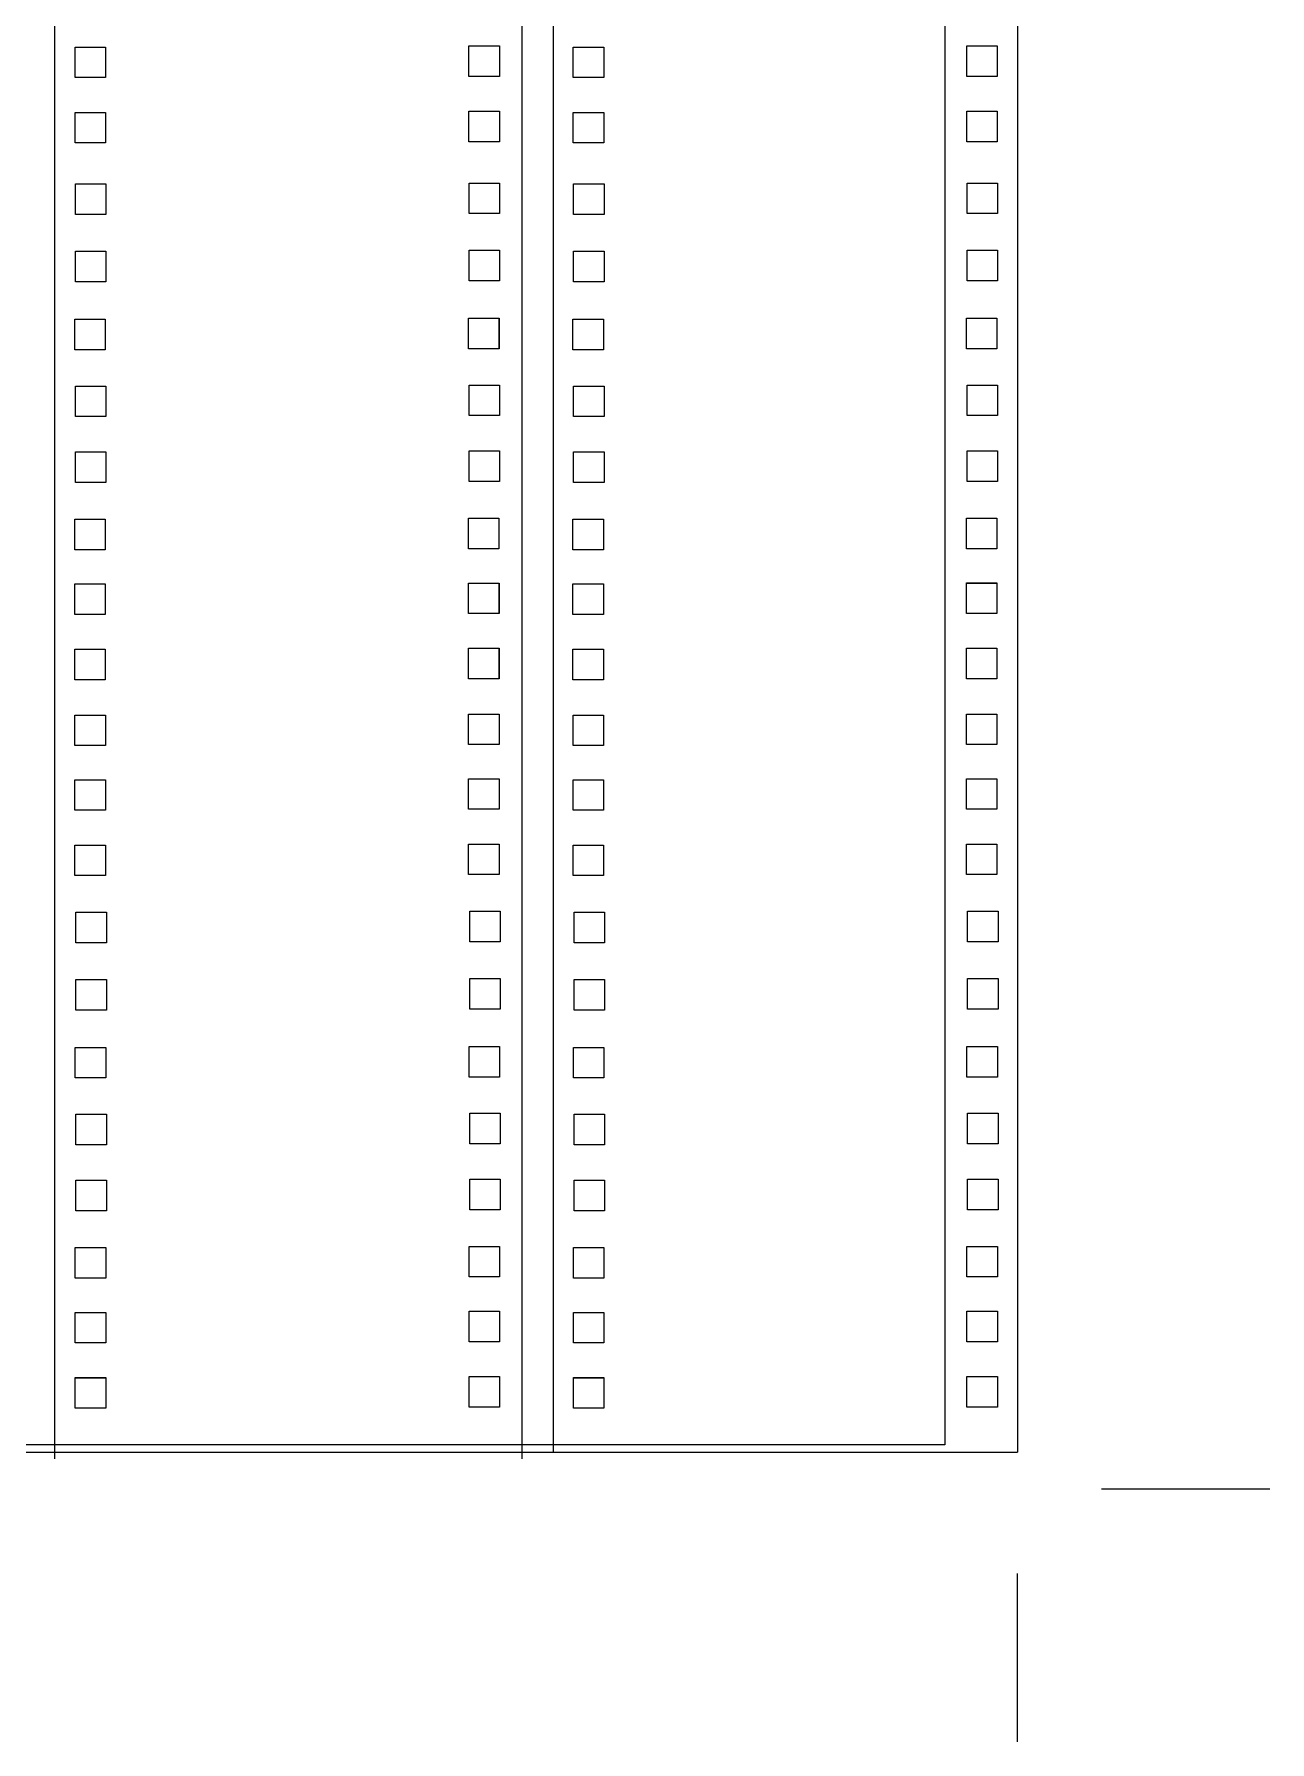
# Model space of a CAD drawing. Header units: inches. Extents: x 12 to 198, y 21 to 276.
# Drawn here: x 104.5 to 197.8, y 21 to 149.8 of the extents above; entities that cross this region are included whole.
import ezdxf

# ---------------------------------------------------------------- set-up
doc = ezdxf.new("R2010")
doc.units = ezdxf.units.IN
doc.header["$MEASUREMENT"] = 0
doc.layers.add('Capa 1', color=7, linetype='Continuous')
picture_1 = doc.add_image_def('image1.png', size_in_pixel=(874, 1383))

# ---------------------------------------------------------------- blocks, each defined once
blk = doc.blocks.new('block 17')
at = {"layer": 'Capa 1', "color": 7, "lineweight": 9}
blk.add_lwpolyline([(197.76, 40.03), (185.06, 40.03)], dxfattribs=at)
blk = doc.blocks.new('block 18')
at = {"layer": 'Capa 1', "color": 7, "lineweight": 9}
blk.add_lwpolyline([(178.71, 20.98), (178.71, 33.68)], dxfattribs=at)
blk = doc.blocks.new('block 10')
at = {"layer": 'Capa 1'}
for name in ['block 17', 'block 18']:
    blk.add_blockref(name, (0, 0), dxfattribs=at)
blk = doc.blocks.new('block 20')
at = {"layer": 'Capa 1'}
image = blk.add_image(picture_1, insert=(35.62, 43.38), size_in_units=(137.61, 215.58), dxfattribs=at)
blk = doc.blocks.new('block 391')
at = {"layer": 'Capa 1', "lineweight": 0}
blk.add_lwpolyline([(109.92, 146.54), (107.62, 146.54), (107.62, 148.84), (109.92, 148.84), (109.92, 146.54)], dxfattribs=at)
blk = doc.blocks.new('block 392')
at = {"layer": 'Capa 1', "lineweight": 0}
blk.add_lwpolyline([(109.92, 146.54), (107.62, 146.54), (107.62, 148.84), (109.92, 148.84), (109.92, 146.54), (109.92, 146.54)], dxfattribs=at)
blk = doc.blocks.new('block 393')
at = {"layer": 'Capa 1', "lineweight": 0}
blk.add_lwpolyline([(109.92, 141.61), (107.62, 141.61), (107.62, 143.91), (109.92, 143.91), (109.92, 141.61)], dxfattribs=at)
blk = doc.blocks.new('block 394')
at = {"layer": 'Capa 1', "lineweight": 0}
blk.add_lwpolyline([(109.92, 141.61), (107.62, 141.61), (107.62, 143.91), (109.92, 143.91), (109.92, 141.61), (109.92, 141.61)], dxfattribs=at)
blk = doc.blocks.new('block 405')
at = {"layer": 'Capa 1', "lineweight": 0}
blk.add_lwpolyline([(109.9, 110.91), (107.6, 110.91), (107.6, 113.21), (109.9, 113.21), (109.9, 110.91)], dxfattribs=at)
blk = doc.blocks.new('block 406')
at = {"layer": 'Capa 1', "lineweight": 0}
blk.add_lwpolyline([(109.9, 110.91), (107.6, 110.91), (107.6, 113.21), (109.9, 113.21), (109.9, 110.91), (109.9, 110.91)], dxfattribs=at)
blk = doc.blocks.new('block 407')
at = {"layer": 'Capa 1', "lineweight": 0}
blk.add_lwpolyline([(109.9, 106.03), (107.6, 106.03), (107.6, 108.33), (109.9, 108.33), (109.9, 106.03)], dxfattribs=at)
blk = doc.blocks.new('block 408')
at = {"layer": 'Capa 1', "lineweight": 0}
blk.add_lwpolyline([(109.9, 106.03), (107.6, 106.03), (107.6, 108.33), (109.9, 108.33), (109.9, 106.03), (109.9, 106.03)], dxfattribs=at)
blk = doc.blocks.new('block 409')
at = {"layer": 'Capa 1', "lineweight": 0}
blk.add_lwpolyline([(109.9, 101.1), (107.6, 101.1), (107.6, 103.4), (109.9, 103.4), (109.9, 101.1)], dxfattribs=at)
blk = doc.blocks.new('block 410')
at = {"layer": 'Capa 1', "lineweight": 0}
blk.add_lwpolyline([(109.9, 101.1), (107.6, 101.1), (107.6, 103.4), (109.9, 103.4), (109.9, 101.1), (109.9, 101.1)], dxfattribs=at)
blk = doc.blocks.new('block 411')
at = {"layer": 'Capa 1', "lineweight": 0}
blk.add_lwpolyline([(109.95, 115.99), (107.65, 115.99), (107.65, 118.29), (109.95, 118.29), (109.95, 115.99)], dxfattribs=at)
blk = doc.blocks.new('block 412')
at = {"layer": 'Capa 1', "lineweight": 0}
blk.add_lwpolyline([(109.95, 115.99), (107.65, 115.99), (107.65, 118.29), (109.95, 118.29), (109.95, 115.99), (109.95, 115.99)], dxfattribs=at)
blk = doc.blocks.new('block 413')
at = {"layer": 'Capa 1', "lineweight": 0}
blk.add_lwpolyline([(109.95, 131.13), (107.65, 131.13), (107.65, 133.43), (109.95, 133.43), (109.95, 131.13)], dxfattribs=at)
blk = doc.blocks.new('block 414')
at = {"layer": 'Capa 1', "lineweight": 0}
blk.add_lwpolyline([(109.95, 131.13), (107.65, 131.13), (107.65, 133.43), (109.95, 133.43), (109.95, 131.13), (109.95, 131.13)], dxfattribs=at)
blk = doc.blocks.new('block 415')
at = {"layer": 'Capa 1', "lineweight": 0}
blk.add_lwpolyline([(109.9, 126), (107.6, 126), (107.6, 128.3), (109.9, 128.3), (109.9, 126)], dxfattribs=at)
blk = doc.blocks.new('block 416')
at = {"layer": 'Capa 1', "lineweight": 0}
blk.add_lwpolyline([(109.9, 126), (107.6, 126), (107.6, 128.3), (109.9, 128.3), (109.9, 126), (109.9, 126)], dxfattribs=at)
blk = doc.blocks.new('block 417')
at = {"layer": 'Capa 1', "lineweight": 0}
blk.add_lwpolyline([(109.95, 120.96), (107.65, 120.96), (107.65, 123.26), (109.95, 123.26), (109.95, 120.96)], dxfattribs=at)
blk = doc.blocks.new('block 418')
at = {"layer": 'Capa 1', "lineweight": 0}
blk.add_lwpolyline([(109.95, 120.96), (107.65, 120.96), (107.65, 123.26), (109.95, 123.26), (109.95, 120.96), (109.95, 120.96)], dxfattribs=at)
blk = doc.blocks.new('block 419')
at = {"layer": 'Capa 1', "lineweight": 0}
blk.add_lwpolyline([(109.95, 136.21), (107.65, 136.21), (107.65, 138.51), (109.95, 138.51), (109.95, 136.21)], dxfattribs=at)
blk = doc.blocks.new('block 420')
at = {"layer": 'Capa 1', "lineweight": 0}
blk.add_lwpolyline([(109.95, 136.21), (107.65, 136.21), (107.65, 138.51), (109.95, 138.51), (109.95, 136.21), (109.95, 136.21)], dxfattribs=at)
blk = doc.blocks.new('block 421')
at = {"layer": 'Capa 1', "lineweight": 0}
blk.add_lwpolyline([(109.91, 96.14), (107.6, 96.14), (107.6, 98.44), (109.91, 98.44), (109.91, 96.14)], dxfattribs=at)
blk = doc.blocks.new('block 422')
at = {"layer": 'Capa 1', "lineweight": 0}
blk.add_lwpolyline([(109.91, 96.14), (107.61, 96.14), (107.61, 98.44), (109.91, 98.44), (109.91, 96.14), (109.91, 96.14)], dxfattribs=at)
blk = doc.blocks.new('block 423')
at = {"layer": 'Capa 1', "lineweight": 0}
blk.add_lwpolyline([(109.91, 91.26), (107.61, 91.26), (107.61, 93.56), (109.91, 93.56), (109.91, 91.26)], dxfattribs=at)
blk = doc.blocks.new('block 424')
at = {"layer": 'Capa 1', "lineweight": 0}
blk.add_lwpolyline([(109.91, 91.26), (107.61, 91.26), (107.61, 93.56), (109.91, 93.56), (109.91, 91.26), (109.91, 91.26)], dxfattribs=at)
blk = doc.blocks.new('block 425')
at = {"layer": 'Capa 1', "lineweight": 0}
blk.add_lwpolyline([(109.91, 86.33), (107.61, 86.33), (107.61, 88.63), (109.91, 88.63), (109.91, 86.33)], dxfattribs=at)
blk = doc.blocks.new('block 426')
at = {"layer": 'Capa 1', "lineweight": 0}
blk.add_lwpolyline([(109.91, 86.33), (107.61, 86.33), (107.61, 88.63), (109.91, 88.63), (109.91, 86.33), (109.91, 86.33)], dxfattribs=at)
blk = doc.blocks.new('block 427')
at = {"layer": 'Capa 1', "lineweight": 0}
blk.add_lwpolyline([(109.94, 55.97), (107.64, 55.97), (107.64, 58.27), (109.94, 58.27), (109.94, 55.97)], dxfattribs=at)
blk = doc.blocks.new('block 428')
at = {"layer": 'Capa 1', "lineweight": 0}
blk.add_lwpolyline([(109.94, 55.97), (107.64, 55.97), (107.64, 58.27), (109.94, 58.27), (109.94, 55.97), (109.94, 55.97)], dxfattribs=at)
blk = doc.blocks.new('block 429')
at = {"layer": 'Capa 1', "lineweight": 0}
blk.add_lwpolyline([(109.94, 51.08), (107.64, 51.08), (107.64, 53.38), (109.94, 53.38), (109.94, 51.08)], dxfattribs=at)
blk = doc.blocks.new('block 430')
at = {"layer": 'Capa 1', "lineweight": 0}
blk.add_lwpolyline([(109.94, 51.08), (107.64, 51.08), (107.64, 53.38), (109.94, 53.38), (109.94, 51.08), (109.94, 51.08)], dxfattribs=at)
blk = doc.blocks.new('block 431')
at = {"layer": 'Capa 1', "lineweight": 0}
blk.add_lwpolyline([(109.94, 46.16), (107.64, 46.16), (107.64, 48.46), (109.94, 48.46), (109.94, 46.16)], dxfattribs=at)
blk = doc.blocks.new('block 432')
at = {"layer": 'Capa 1', "lineweight": 0}
blk.add_lwpolyline([(109.94, 46.15), (107.64, 46.15), (107.64, 48.45), (109.94, 48.45), (109.94, 46.15), (109.94, 46.15)], dxfattribs=at)
blk = doc.blocks.new('block 433')
at = {"layer": 'Capa 1', "lineweight": 0}
blk.add_lwpolyline([(109.99, 61.05), (107.69, 61.05), (107.69, 63.35), (109.99, 63.35), (109.99, 61.05)], dxfattribs=at)
blk = doc.blocks.new('block 434')
at = {"layer": 'Capa 1', "lineweight": 0}
blk.add_lwpolyline([(109.99, 61.05), (107.69, 61.05), (107.69, 63.35), (109.99, 63.35), (109.99, 61.05), (109.99, 61.05)], dxfattribs=at)
blk = doc.blocks.new('block 435')
at = {"layer": 'Capa 1', "lineweight": 0}
blk.add_lwpolyline([(109.99, 76.18), (107.69, 76.18), (107.69, 78.48), (109.99, 78.48), (109.99, 76.18)], dxfattribs=at)
blk = doc.blocks.new('block 436')
at = {"layer": 'Capa 1', "lineweight": 0}
blk.add_lwpolyline([(109.99, 76.18), (107.69, 76.18), (107.69, 78.48), (109.99, 78.48), (109.99, 76.18), (109.99, 76.18)], dxfattribs=at)
blk = doc.blocks.new('block 437')
at = {"layer": 'Capa 1', "lineweight": 0}
blk.add_lwpolyline([(109.94, 71.06), (107.64, 71.06), (107.64, 73.36), (109.94, 73.36), (109.94, 71.06)], dxfattribs=at)
blk = doc.blocks.new('block 438')
at = {"layer": 'Capa 1', "lineweight": 0}
blk.add_lwpolyline([(109.94, 71.06), (107.64, 71.06), (107.64, 73.36), (109.94, 73.36), (109.94, 71.06), (109.94, 71.06)], dxfattribs=at)
blk = doc.blocks.new('block 439')
at = {"layer": 'Capa 1', "lineweight": 0}
blk.add_lwpolyline([(109.99, 66.02), (107.69, 66.02), (107.69, 68.32), (109.99, 68.32), (109.99, 66.02)], dxfattribs=at)
blk = doc.blocks.new('block 440')
at = {"layer": 'Capa 1', "lineweight": 0}
blk.add_lwpolyline([(109.99, 66.02), (107.69, 66.02), (107.69, 68.32), (109.99, 68.32), (109.99, 66.02), (109.99, 66.02)], dxfattribs=at)
blk = doc.blocks.new('block 441')
at = {"layer": 'Capa 1', "lineweight": 0}
blk.add_lwpolyline([(109.99, 81.26), (107.69, 81.26), (107.69, 83.56), (109.99, 83.56), (109.99, 81.26)], dxfattribs=at)
blk = doc.blocks.new('block 442')
at = {"layer": 'Capa 1', "lineweight": 0}
blk.add_lwpolyline([(109.99, 81.26), (107.69, 81.26), (107.69, 83.56), (109.99, 83.56), (109.99, 81.26), (109.99, 81.26)], dxfattribs=at)
blk = doc.blocks.new('block 477')
at = {"layer": 'Capa 1', "lineweight": 0}
blk.add_lwpolyline([(139.63, 146.62), (137.33, 146.62), (137.33, 148.92), (139.63, 148.92), (139.63, 146.62)], dxfattribs=at)
blk = doc.blocks.new('block 478')
at = {"layer": 'Capa 1', "lineweight": 0}
blk.add_lwpolyline([(139.63, 146.62), (137.33, 146.62), (137.33, 148.92), (139.63, 148.92), (139.63, 146.62), (139.63, 146.62)], dxfattribs=at)
blk = doc.blocks.new('block 479')
at = {"layer": 'Capa 1', "lineweight": 0}
blk.add_lwpolyline([(139.63, 141.69), (137.33, 141.69), (137.33, 143.99), (139.63, 143.99), (139.63, 141.69)], dxfattribs=at)
blk = doc.blocks.new('block 480')
at = {"layer": 'Capa 1', "lineweight": 0}
blk.add_lwpolyline([(139.63, 141.69), (137.33, 141.69), (137.33, 143.99), (139.63, 143.99), (139.63, 141.69), (139.63, 141.69)], dxfattribs=at)
blk = doc.blocks.new('block 491')
at = {"layer": 'Capa 1', "lineweight": 0}
blk.add_lwpolyline([(139.6, 110.99), (137.3, 110.99), (137.3, 113.29), (139.6, 113.29), (139.6, 110.99)], dxfattribs=at)
blk = doc.blocks.new('block 492')
at = {"layer": 'Capa 1', "lineweight": 0}
blk.add_lwpolyline([(139.6, 110.99), (137.3, 110.99), (137.3, 113.29), (139.6, 113.29), (139.6, 110.99), (139.6, 110.99)], dxfattribs=at)
blk = doc.blocks.new('block 493')
at = {"layer": 'Capa 1', "lineweight": 0}
blk.add_lwpolyline([(139.6, 106.1), (137.3, 106.1), (137.3, 108.4), (139.6, 108.4), (139.6, 106.1)], dxfattribs=at)
blk = doc.blocks.new('block 494')
at = {"layer": 'Capa 1', "lineweight": 0}
blk.add_lwpolyline([(139.61, 106.1), (137.3, 106.1), (137.3, 108.4), (139.61, 108.4), (139.61, 106.1), (139.61, 106.1)], dxfattribs=at)
blk = doc.blocks.new('block 495')
at = {"layer": 'Capa 1', "lineweight": 0}
blk.add_lwpolyline([(139.6, 101.18), (137.3, 101.18), (137.3, 103.48), (139.6, 103.48), (139.6, 101.18)], dxfattribs=at)
blk = doc.blocks.new('block 496')
at = {"layer": 'Capa 1', "lineweight": 0}
blk.add_lwpolyline([(139.61, 101.18), (137.3, 101.18), (137.3, 103.48), (139.61, 103.48), (139.61, 101.18), (139.61, 101.18)], dxfattribs=at)
blk = doc.blocks.new('block 497')
at = {"layer": 'Capa 1', "lineweight": 0}
blk.add_lwpolyline([(139.65, 116.07), (137.35, 116.07), (137.35, 118.37), (139.65, 118.37), (139.65, 116.07)], dxfattribs=at)
blk = doc.blocks.new('block 498')
at = {"layer": 'Capa 1', "lineweight": 0}
blk.add_lwpolyline([(139.65, 116.07), (137.35, 116.07), (137.35, 118.37), (139.65, 118.37), (139.65, 116.07), (139.65, 116.07)], dxfattribs=at)
blk = doc.blocks.new('block 499')
at = {"layer": 'Capa 1', "lineweight": 0}
blk.add_lwpolyline([(139.65, 131.21), (137.35, 131.21), (137.35, 133.51), (139.65, 133.51), (139.65, 131.21)], dxfattribs=at)
blk = doc.blocks.new('block 500')
at = {"layer": 'Capa 1', "lineweight": 0}
blk.add_lwpolyline([(139.65, 131.21), (137.35, 131.21), (137.35, 133.51), (139.65, 133.51), (139.65, 131.21), (139.65, 131.21)], dxfattribs=at)
blk = doc.blocks.new('block 501')
at = {"layer": 'Capa 1', "lineweight": 0}
blk.add_lwpolyline([(139.6, 126.08), (137.3, 126.08), (137.3, 128.38), (139.6, 128.38), (139.6, 126.08)], dxfattribs=at)
blk = doc.blocks.new('block 502')
at = {"layer": 'Capa 1', "lineweight": 0}
blk.add_lwpolyline([(139.61, 126.08), (137.3, 126.08), (137.3, 128.38), (139.61, 128.38), (139.61, 126.08), (139.61, 126.08)], dxfattribs=at)
blk = doc.blocks.new('block 503')
at = {"layer": 'Capa 1', "lineweight": 0}
blk.add_lwpolyline([(139.65, 121.04), (137.35, 121.04), (137.35, 123.34), (139.65, 123.34), (139.65, 121.04)], dxfattribs=at)
blk = doc.blocks.new('block 504')
at = {"layer": 'Capa 1', "lineweight": 0}
blk.add_lwpolyline([(139.65, 121.04), (137.35, 121.04), (137.35, 123.34), (139.65, 123.34), (139.65, 121.04), (139.65, 121.04)], dxfattribs=at)
blk = doc.blocks.new('block 505')
at = {"layer": 'Capa 1', "lineweight": 0}
blk.add_lwpolyline([(139.65, 136.28), (137.35, 136.28), (137.35, 138.58), (139.65, 138.58), (139.65, 136.28)], dxfattribs=at)
blk = doc.blocks.new('block 506')
at = {"layer": 'Capa 1', "lineweight": 0}
blk.add_lwpolyline([(139.65, 136.28), (137.35, 136.28), (137.35, 138.58), (139.65, 138.58), (139.65, 136.28), (139.65, 136.28)], dxfattribs=at)
blk = doc.blocks.new('block 507')
at = {"layer": 'Capa 1', "lineweight": 0}
blk.add_lwpolyline([(139.61, 96.22), (137.31, 96.22), (137.31, 98.52), (139.61, 98.52), (139.61, 96.22)], dxfattribs=at)
blk = doc.blocks.new('block 508')
at = {"layer": 'Capa 1', "lineweight": 0}
blk.add_lwpolyline([(139.61, 96.22), (137.31, 96.22), (137.31, 98.52), (139.61, 98.52), (139.61, 96.22), (139.61, 96.22)], dxfattribs=at)
blk = doc.blocks.new('block 509')
at = {"layer": 'Capa 1', "lineweight": 0}
blk.add_lwpolyline([(139.61, 91.33), (137.31, 91.33), (137.31, 93.63), (139.61, 93.63), (139.61, 91.33)], dxfattribs=at)
blk = doc.blocks.new('block 510')
at = {"layer": 'Capa 1', "lineweight": 0}
blk.add_lwpolyline([(139.61, 91.33), (137.31, 91.33), (137.31, 93.63), (139.61, 93.63), (139.61, 91.33), (139.61, 91.33)], dxfattribs=at)
blk = doc.blocks.new('block 511')
at = {"layer": 'Capa 1', "lineweight": 0}
blk.add_lwpolyline([(139.61, 86.41), (137.31, 86.41), (137.31, 88.71), (139.61, 88.71), (139.61, 86.41)], dxfattribs=at)
blk = doc.blocks.new('block 512')
at = {"layer": 'Capa 1', "lineweight": 0}
blk.add_lwpolyline([(139.61, 86.41), (137.31, 86.41), (137.31, 88.71), (139.61, 88.71), (139.61, 86.41), (139.61, 86.41)], dxfattribs=at)
blk = doc.blocks.new('block 513')
at = {"layer": 'Capa 1', "lineweight": 0}
blk.add_lwpolyline([(139.64, 56.05), (137.34, 56.05), (137.34, 58.35), (139.64, 58.35), (139.64, 56.05)], dxfattribs=at)
blk = doc.blocks.new('block 514')
at = {"layer": 'Capa 1', "lineweight": 0}
blk.add_lwpolyline([(139.65, 56.05), (137.34, 56.05), (137.34, 58.35), (139.65, 58.35), (139.65, 56.05), (139.65, 56.05)], dxfattribs=at)
blk = doc.blocks.new('block 515')
at = {"layer": 'Capa 1', "lineweight": 0}
blk.add_lwpolyline([(139.65, 51.16), (137.34, 51.16), (137.34, 53.46), (139.65, 53.46), (139.65, 51.16)], dxfattribs=at)
blk = doc.blocks.new('block 516')
at = {"layer": 'Capa 1', "lineweight": 0}
blk.add_lwpolyline([(139.65, 51.16), (137.34, 51.16), (137.34, 53.46), (139.65, 53.46), (139.65, 51.16), (139.65, 51.16)], dxfattribs=at)
blk = doc.blocks.new('block 517')
at = {"layer": 'Capa 1', "lineweight": 0}
blk.add_lwpolyline([(139.65, 46.23), (137.34, 46.23), (137.34, 48.53), (139.65, 48.53), (139.65, 46.23)], dxfattribs=at)
blk = doc.blocks.new('block 518')
at = {"layer": 'Capa 1', "lineweight": 0}
blk.add_lwpolyline([(139.65, 46.23), (137.34, 46.23), (137.34, 48.53), (139.65, 48.53), (139.65, 46.23), (139.65, 46.23)], dxfattribs=at)
blk = doc.blocks.new('block 519')
at = {"layer": 'Capa 1', "lineweight": 0}
blk.add_lwpolyline([(139.69, 61.12), (137.39, 61.12), (137.39, 63.42), (139.69, 63.42), (139.69, 61.12)], dxfattribs=at)
blk = doc.blocks.new('block 520')
at = {"layer": 'Capa 1', "lineweight": 0}
blk.add_lwpolyline([(139.69, 61.12), (137.39, 61.12), (137.39, 63.42), (139.69, 63.42), (139.69, 61.12), (139.69, 61.12)], dxfattribs=at)
blk = doc.blocks.new('block 521')
at = {"layer": 'Capa 1', "lineweight": 0}
blk.add_lwpolyline([(139.69, 76.26), (137.39, 76.26), (137.39, 78.56), (139.69, 78.56), (139.69, 76.26)], dxfattribs=at)
blk = doc.blocks.new('block 522')
at = {"layer": 'Capa 1', "lineweight": 0}
blk.add_lwpolyline([(139.69, 76.26), (137.39, 76.26), (137.39, 78.56), (139.69, 78.56), (139.69, 76.26), (139.69, 76.26)], dxfattribs=at)
blk = doc.blocks.new('block 523')
at = {"layer": 'Capa 1', "lineweight": 0}
blk.add_lwpolyline([(139.65, 71.13), (137.34, 71.13), (137.34, 73.43), (139.65, 73.43), (139.65, 71.13)], dxfattribs=at)
blk = doc.blocks.new('block 524')
at = {"layer": 'Capa 1', "lineweight": 0}
blk.add_lwpolyline([(139.65, 71.13), (137.34, 71.13), (137.34, 73.43), (139.65, 73.43), (139.65, 71.13), (139.65, 71.13)], dxfattribs=at)
blk = doc.blocks.new('block 525')
at = {"layer": 'Capa 1', "lineweight": 0}
blk.add_lwpolyline([(139.69, 66.1), (137.39, 66.1), (137.39, 68.4), (139.69, 68.4), (139.69, 66.1)], dxfattribs=at)
blk = doc.blocks.new('block 526')
at = {"layer": 'Capa 1', "lineweight": 0}
blk.add_lwpolyline([(139.69, 66.1), (137.39, 66.1), (137.39, 68.4), (139.69, 68.4), (139.69, 66.1), (139.69, 66.1)], dxfattribs=at)
blk = doc.blocks.new('block 527')
at = {"layer": 'Capa 1', "lineweight": 0}
blk.add_lwpolyline([(139.69, 81.34), (137.39, 81.34), (137.39, 83.64), (139.69, 83.64), (139.69, 81.34)], dxfattribs=at)
blk = doc.blocks.new('block 528')
at = {"layer": 'Capa 1', "lineweight": 0}
blk.add_lwpolyline([(139.69, 81.34), (137.39, 81.34), (137.39, 83.64), (139.69, 83.64), (139.69, 81.34), (139.69, 81.34)], dxfattribs=at)
blk = doc.blocks.new('block 563')
at = {"layer": 'Capa 1', "lineweight": 0}
blk.add_lwpolyline([(147.51, 146.54), (145.21, 146.54), (145.21, 148.84), (147.51, 148.84), (147.51, 146.54)], dxfattribs=at)
blk = doc.blocks.new('block 564')
at = {"layer": 'Capa 1', "lineweight": 0}
blk.add_lwpolyline([(147.51, 146.54), (145.21, 146.54), (145.21, 148.84), (147.51, 148.84), (147.51, 146.54), (147.51, 146.54)], dxfattribs=at)
blk = doc.blocks.new('block 565')
at = {"layer": 'Capa 1', "lineweight": 0}
blk.add_lwpolyline([(147.51, 141.61), (145.21, 141.61), (145.21, 143.91), (147.51, 143.91), (147.51, 141.61)], dxfattribs=at)
blk = doc.blocks.new('block 566')
at = {"layer": 'Capa 1', "lineweight": 0}
blk.add_lwpolyline([(147.51, 141.61), (145.21, 141.61), (145.21, 143.91), (147.51, 143.91), (147.51, 141.61), (147.51, 141.61)], dxfattribs=at)
blk = doc.blocks.new('block 577')
at = {"layer": 'Capa 1', "lineweight": 0}
blk.add_lwpolyline([(147.48, 110.91), (145.18, 110.91), (145.18, 113.21), (147.48, 113.21), (147.48, 110.91)], dxfattribs=at)
blk = doc.blocks.new('block 578')
at = {"layer": 'Capa 1', "lineweight": 0}
blk.add_lwpolyline([(147.48, 110.91), (145.18, 110.91), (145.18, 113.21), (147.48, 113.21), (147.48, 110.91), (147.48, 110.91)], dxfattribs=at)
blk = doc.blocks.new('block 579')
at = {"layer": 'Capa 1', "lineweight": 0}
blk.add_lwpolyline([(147.48, 106.03), (145.18, 106.03), (145.18, 108.33), (147.48, 108.33), (147.48, 106.03)], dxfattribs=at)
blk = doc.blocks.new('block 580')
at = {"layer": 'Capa 1', "lineweight": 0}
blk.add_lwpolyline([(147.48, 106.03), (145.18, 106.03), (145.18, 108.33), (147.48, 108.33), (147.48, 106.03), (147.48, 106.03)], dxfattribs=at)
blk = doc.blocks.new('block 581')
at = {"layer": 'Capa 1', "lineweight": 0}
blk.add_lwpolyline([(147.48, 101.1), (145.18, 101.1), (145.18, 103.4), (147.48, 103.4), (147.48, 101.1)], dxfattribs=at)
blk = doc.blocks.new('block 582')
at = {"layer": 'Capa 1', "lineweight": 0}
blk.add_lwpolyline([(147.48, 101.1), (145.18, 101.1), (145.18, 103.4), (147.48, 103.4), (147.48, 101.1), (147.48, 101.1)], dxfattribs=at)
blk = doc.blocks.new('block 583')
at = {"layer": 'Capa 1', "lineweight": 0}
blk.add_lwpolyline([(147.53, 115.99), (145.23, 115.99), (145.23, 118.29), (147.53, 118.29), (147.53, 115.99)], dxfattribs=at)
blk = doc.blocks.new('block 584')
at = {"layer": 'Capa 1', "lineweight": 0}
blk.add_lwpolyline([(147.53, 115.99), (145.23, 115.99), (145.23, 118.29), (147.53, 118.29), (147.53, 115.99), (147.53, 115.99)], dxfattribs=at)
blk = doc.blocks.new('block 585')
at = {"layer": 'Capa 1', "lineweight": 0}
blk.add_lwpolyline([(147.53, 131.13), (145.23, 131.13), (145.23, 133.43), (147.53, 133.43), (147.53, 131.13)], dxfattribs=at)
blk = doc.blocks.new('block 586')
at = {"layer": 'Capa 1', "lineweight": 0}
blk.add_lwpolyline([(147.53, 131.13), (145.23, 131.13), (145.23, 133.43), (147.53, 133.43), (147.53, 131.13), (147.53, 131.13)], dxfattribs=at)
blk = doc.blocks.new('block 587')
at = {"layer": 'Capa 1', "lineweight": 0}
blk.add_lwpolyline([(147.48, 126), (145.18, 126), (145.18, 128.3), (147.48, 128.3), (147.48, 126)], dxfattribs=at)
blk = doc.blocks.new('block 588')
at = {"layer": 'Capa 1', "lineweight": 0}
blk.add_lwpolyline([(147.48, 126), (145.18, 126), (145.18, 128.3), (147.48, 128.3), (147.48, 126), (147.48, 126)], dxfattribs=at)
blk = doc.blocks.new('block 589')
at = {"layer": 'Capa 1', "lineweight": 0}
blk.add_lwpolyline([(147.53, 120.96), (145.23, 120.96), (145.23, 123.26), (147.53, 123.26), (147.53, 120.96)], dxfattribs=at)
blk = doc.blocks.new('block 590')
at = {"layer": 'Capa 1', "lineweight": 0}
blk.add_lwpolyline([(147.53, 120.96), (145.23, 120.96), (145.23, 123.26), (147.53, 123.26), (147.53, 120.96), (147.53, 120.96)], dxfattribs=at)
blk = doc.blocks.new('block 591')
at = {"layer": 'Capa 1', "lineweight": 0}
blk.add_lwpolyline([(147.53, 136.21), (145.23, 136.21), (145.23, 138.51), (147.53, 138.51), (147.53, 136.21)], dxfattribs=at)
blk = doc.blocks.new('block 592')
at = {"layer": 'Capa 1', "lineweight": 0}
blk.add_lwpolyline([(147.53, 136.21), (145.23, 136.21), (145.23, 138.51), (147.53, 138.51), (147.53, 136.21), (147.53, 136.21)], dxfattribs=at)
blk = doc.blocks.new('block 593')
at = {"layer": 'Capa 1', "lineweight": 0}
blk.add_lwpolyline([(147.49, 96.14), (145.19, 96.14), (145.19, 98.44), (147.49, 98.44), (147.49, 96.14)], dxfattribs=at)
blk = doc.blocks.new('block 594')
at = {"layer": 'Capa 1', "lineweight": 0}
blk.add_lwpolyline([(147.49, 96.14), (145.19, 96.14), (145.19, 98.44), (147.49, 98.44), (147.49, 96.14), (147.49, 96.14)], dxfattribs=at)
blk = doc.blocks.new('block 595')
at = {"layer": 'Capa 1', "lineweight": 0}
blk.add_lwpolyline([(147.49, 91.26), (145.19, 91.26), (145.19, 93.56), (147.49, 93.56), (147.49, 91.26)], dxfattribs=at)
blk = doc.blocks.new('block 596')
at = {"layer": 'Capa 1', "lineweight": 0}
blk.add_lwpolyline([(147.49, 91.26), (145.19, 91.26), (145.19, 93.56), (147.49, 93.56), (147.49, 91.26), (147.49, 91.26)], dxfattribs=at)
blk = doc.blocks.new('block 597')
at = {"layer": 'Capa 1', "lineweight": 0}
blk.add_lwpolyline([(147.49, 86.33), (145.19, 86.33), (145.19, 88.63), (147.49, 88.63), (147.49, 86.33)], dxfattribs=at)
blk = doc.blocks.new('block 598')
at = {"layer": 'Capa 1', "lineweight": 0}
blk.add_lwpolyline([(147.49, 86.33), (145.19, 86.33), (145.19, 88.63), (147.49, 88.63), (147.49, 86.33), (147.49, 86.33)], dxfattribs=at)
blk = doc.blocks.new('block 599')
at = {"layer": 'Capa 1', "lineweight": 0}
blk.add_lwpolyline([(147.52, 55.97), (145.22, 55.97), (145.22, 58.27), (147.52, 58.27), (147.52, 55.97)], dxfattribs=at)
blk = doc.blocks.new('block 600')
at = {"layer": 'Capa 1', "lineweight": 0}
blk.add_lwpolyline([(147.52, 55.97), (145.22, 55.97), (145.22, 58.27), (147.52, 58.27), (147.52, 55.97), (147.52, 55.97)], dxfattribs=at)
blk = doc.blocks.new('block 601')
at = {"layer": 'Capa 1', "lineweight": 0}
blk.add_lwpolyline([(147.52, 51.08), (145.22, 51.08), (145.22, 53.38), (147.52, 53.38), (147.52, 51.08)], dxfattribs=at)
blk = doc.blocks.new('block 602')
at = {"layer": 'Capa 1', "lineweight": 0}
blk.add_lwpolyline([(147.52, 51.08), (145.22, 51.08), (145.22, 53.38), (147.52, 53.38), (147.52, 51.08), (147.52, 51.08)], dxfattribs=at)
blk = doc.blocks.new('block 603')
at = {"layer": 'Capa 1', "lineweight": 0}
blk.add_lwpolyline([(147.52, 46.16), (145.22, 46.16), (145.22, 48.46), (147.52, 48.46), (147.52, 46.16)], dxfattribs=at)
blk = doc.blocks.new('block 604')
at = {"layer": 'Capa 1', "lineweight": 0}
blk.add_lwpolyline([(147.52, 46.15), (145.22, 46.15), (145.22, 48.45), (147.52, 48.45), (147.52, 46.15), (147.52, 46.15)], dxfattribs=at)
blk = doc.blocks.new('block 605')
at = {"layer": 'Capa 1', "lineweight": 0}
blk.add_lwpolyline([(147.57, 61.05), (145.27, 61.05), (145.27, 63.35), (147.57, 63.35), (147.57, 61.05)], dxfattribs=at)
blk = doc.blocks.new('block 606')
at = {"layer": 'Capa 1', "lineweight": 0}
blk.add_lwpolyline([(147.57, 61.05), (145.27, 61.05), (145.27, 63.35), (147.57, 63.35), (147.57, 61.05), (147.57, 61.05)], dxfattribs=at)
blk = doc.blocks.new('block 607')
at = {"layer": 'Capa 1', "lineweight": 0}
blk.add_lwpolyline([(147.57, 76.18), (145.27, 76.18), (145.27, 78.48), (147.57, 78.48), (147.57, 76.18)], dxfattribs=at)
blk = doc.blocks.new('block 608')
at = {"layer": 'Capa 1', "lineweight": 0}
blk.add_lwpolyline([(147.57, 76.18), (145.27, 76.18), (145.27, 78.48), (147.57, 78.48), (147.57, 76.18), (147.57, 76.18)], dxfattribs=at)
blk = doc.blocks.new('block 609')
at = {"layer": 'Capa 1', "lineweight": 0}
blk.add_lwpolyline([(147.52, 71.06), (145.22, 71.06), (145.22, 73.36), (147.52, 73.36), (147.52, 71.06)], dxfattribs=at)
blk = doc.blocks.new('block 610')
at = {"layer": 'Capa 1', "lineweight": 0}
blk.add_lwpolyline([(147.52, 71.06), (145.22, 71.06), (145.22, 73.36), (147.52, 73.36), (147.52, 71.06), (147.52, 71.06)], dxfattribs=at)
blk = doc.blocks.new('block 611')
at = {"layer": 'Capa 1', "lineweight": 0}
blk.add_lwpolyline([(147.57, 66.02), (145.27, 66.02), (145.27, 68.32), (147.57, 68.32), (147.57, 66.02)], dxfattribs=at)
blk = doc.blocks.new('block 612')
at = {"layer": 'Capa 1', "lineweight": 0}
blk.add_lwpolyline([(147.57, 66.02), (145.27, 66.02), (145.27, 68.32), (147.57, 68.32), (147.57, 66.02), (147.57, 66.02)], dxfattribs=at)
blk = doc.blocks.new('block 613')
at = {"layer": 'Capa 1', "lineweight": 0}
blk.add_lwpolyline([(147.57, 81.26), (145.27, 81.26), (145.27, 83.56), (147.57, 83.56), (147.57, 81.26)], dxfattribs=at)
blk = doc.blocks.new('block 614')
at = {"layer": 'Capa 1', "lineweight": 0}
blk.add_lwpolyline([(147.57, 81.26), (145.27, 81.26), (145.27, 83.56), (147.57, 83.56), (147.57, 81.26), (147.57, 81.26)], dxfattribs=at)
blk = doc.blocks.new('block 649')
at = {"layer": 'Capa 1', "lineweight": 0}
blk.add_lwpolyline([(177.19, 146.62), (174.89, 146.62), (174.89, 148.92), (177.19, 148.92), (177.19, 146.62)], dxfattribs=at)
blk = doc.blocks.new('block 650')
at = {"layer": 'Capa 1', "lineweight": 0}
blk.add_lwpolyline([(177.19, 146.62), (174.89, 146.62), (174.89, 148.92), (177.19, 148.92), (177.19, 146.62), (177.19, 146.62)], dxfattribs=at)
blk = doc.blocks.new('block 651')
at = {"layer": 'Capa 1', "lineweight": 0}
blk.add_lwpolyline([(177.19, 141.69), (174.89, 141.69), (174.89, 143.99), (177.19, 143.99), (177.19, 141.69)], dxfattribs=at)
blk = doc.blocks.new('block 652')
at = {"layer": 'Capa 1', "lineweight": 0}
blk.add_lwpolyline([(177.19, 141.69), (174.89, 141.69), (174.89, 143.99), (177.19, 143.99), (177.19, 141.69), (177.19, 141.69)], dxfattribs=at)
blk = doc.blocks.new('block 663')
at = {"layer": 'Capa 1', "lineweight": 0}
blk.add_lwpolyline([(177.16, 110.99), (174.86, 110.99), (174.86, 113.29), (177.16, 113.29), (177.16, 110.99)], dxfattribs=at)
blk = doc.blocks.new('block 664')
at = {"layer": 'Capa 1', "lineweight": 0}
blk.add_lwpolyline([(177.16, 110.99), (174.86, 110.99), (174.86, 113.29), (177.16, 113.29), (177.16, 110.99), (177.16, 110.99)], dxfattribs=at)
blk = doc.blocks.new('block 665')
at = {"layer": 'Capa 1', "lineweight": 0}
blk.add_lwpolyline([(177.16, 106.1), (174.86, 106.1), (174.86, 108.4), (177.16, 108.4), (177.16, 106.1)], dxfattribs=at)
blk = doc.blocks.new('block 666')
at = {"layer": 'Capa 1', "lineweight": 0}
blk.add_lwpolyline([(177.16, 106.1), (174.86, 106.1), (174.86, 108.41), (177.16, 108.41), (177.16, 106.1), (177.16, 106.1)], dxfattribs=at)
blk = doc.blocks.new('block 667')
at = {"layer": 'Capa 1', "lineweight": 0}
blk.add_lwpolyline([(177.16, 101.18), (174.86, 101.18), (174.86, 103.48), (177.16, 103.48), (177.16, 101.18)], dxfattribs=at)
blk = doc.blocks.new('block 668')
at = {"layer": 'Capa 1', "lineweight": 0}
blk.add_lwpolyline([(177.16, 101.18), (174.86, 101.18), (174.86, 103.48), (177.16, 103.48), (177.16, 101.18), (177.16, 101.18)], dxfattribs=at)
blk = doc.blocks.new('block 669')
at = {"layer": 'Capa 1', "lineweight": 0}
blk.add_lwpolyline([(177.21, 116.07), (174.91, 116.07), (174.91, 118.37), (177.21, 118.37), (177.21, 116.07)], dxfattribs=at)
blk = doc.blocks.new('block 670')
at = {"layer": 'Capa 1', "lineweight": 0}
blk.add_lwpolyline([(177.21, 116.07), (174.91, 116.07), (174.91, 118.37), (177.21, 118.37), (177.21, 116.07), (177.21, 116.07)], dxfattribs=at)
blk = doc.blocks.new('block 671')
at = {"layer": 'Capa 1', "lineweight": 0}
blk.add_lwpolyline([(177.21, 131.21), (174.91, 131.21), (174.91, 133.51), (177.21, 133.51), (177.21, 131.21)], dxfattribs=at)
blk = doc.blocks.new('block 672')
at = {"layer": 'Capa 1', "lineweight": 0}
blk.add_lwpolyline([(177.21, 131.21), (174.91, 131.21), (174.91, 133.51), (177.21, 133.51), (177.21, 131.21), (177.21, 131.21)], dxfattribs=at)
blk = doc.blocks.new('block 673')
at = {"layer": 'Capa 1', "lineweight": 0}
blk.add_lwpolyline([(177.16, 126.08), (174.86, 126.08), (174.86, 128.38), (177.16, 128.38), (177.16, 126.08)], dxfattribs=at)
blk = doc.blocks.new('block 674')
at = {"layer": 'Capa 1', "lineweight": 0}
blk.add_lwpolyline([(177.16, 126.08), (174.86, 126.08), (174.86, 128.38), (177.16, 128.38), (177.16, 126.08), (177.16, 126.08)], dxfattribs=at)
blk = doc.blocks.new('block 675')
at = {"layer": 'Capa 1', "lineweight": 0}
blk.add_lwpolyline([(177.21, 121.04), (174.91, 121.04), (174.91, 123.34), (177.21, 123.34), (177.21, 121.04)], dxfattribs=at)
blk = doc.blocks.new('block 676')
at = {"layer": 'Capa 1', "lineweight": 0}
blk.add_lwpolyline([(177.21, 121.04), (174.91, 121.04), (174.91, 123.34), (177.21, 123.34), (177.21, 121.04), (177.21, 121.04)], dxfattribs=at)
blk = doc.blocks.new('block 677')
at = {"layer": 'Capa 1', "lineweight": 0}
blk.add_lwpolyline([(177.21, 136.28), (174.91, 136.28), (174.91, 138.58), (177.21, 138.58), (177.21, 136.28)], dxfattribs=at)
blk = doc.blocks.new('block 678')
at = {"layer": 'Capa 1', "lineweight": 0}
blk.add_lwpolyline([(177.21, 136.28), (174.91, 136.28), (174.91, 138.58), (177.21, 138.58), (177.21, 136.28), (177.21, 136.28)], dxfattribs=at)
blk = doc.blocks.new('block 679')
at = {"layer": 'Capa 1', "lineweight": 0}
blk.add_lwpolyline([(177.17, 96.22), (174.87, 96.22), (174.87, 98.52), (177.17, 98.52), (177.17, 96.22)], dxfattribs=at)
blk = doc.blocks.new('block 680')
at = {"layer": 'Capa 1', "lineweight": 0}
blk.add_lwpolyline([(177.17, 96.22), (174.87, 96.22), (174.87, 98.52), (177.17, 98.52), (177.17, 96.22), (177.17, 96.22)], dxfattribs=at)
blk = doc.blocks.new('block 681')
at = {"layer": 'Capa 1', "lineweight": 0}
blk.add_lwpolyline([(177.17, 91.33), (174.87, 91.33), (174.87, 93.63), (177.17, 93.63), (177.17, 91.33)], dxfattribs=at)
blk = doc.blocks.new('block 682')
at = {"layer": 'Capa 1', "lineweight": 0}
blk.add_lwpolyline([(177.17, 91.33), (174.87, 91.33), (174.87, 93.63), (177.17, 93.63), (177.17, 91.33), (177.17, 91.33)], dxfattribs=at)
blk = doc.blocks.new('block 683')
at = {"layer": 'Capa 1', "lineweight": 0}
blk.add_lwpolyline([(177.17, 86.41), (174.87, 86.41), (174.87, 88.71), (177.17, 88.71), (177.17, 86.41)], dxfattribs=at)
blk = doc.blocks.new('block 684')
at = {"layer": 'Capa 1', "lineweight": 0}
blk.add_lwpolyline([(177.17, 86.41), (174.87, 86.41), (174.87, 88.71), (177.17, 88.71), (177.17, 86.41), (177.17, 86.41)], dxfattribs=at)
blk = doc.blocks.new('block 685')
at = {"layer": 'Capa 1', "lineweight": 0}
blk.add_lwpolyline([(177.2, 56.05), (174.9, 56.05), (174.9, 58.35), (177.2, 58.35), (177.2, 56.05)], dxfattribs=at)
blk = doc.blocks.new('block 686')
at = {"layer": 'Capa 1', "lineweight": 0}
blk.add_lwpolyline([(177.2, 56.05), (174.9, 56.05), (174.9, 58.35), (177.2, 58.35), (177.2, 56.05), (177.2, 56.05)], dxfattribs=at)
blk = doc.blocks.new('block 687')
at = {"layer": 'Capa 1', "lineweight": 0}
blk.add_lwpolyline([(177.2, 51.16), (174.9, 51.16), (174.9, 53.46), (177.2, 53.46), (177.2, 51.16)], dxfattribs=at)
blk = doc.blocks.new('block 688')
at = {"layer": 'Capa 1', "lineweight": 0}
blk.add_lwpolyline([(177.2, 51.16), (174.9, 51.16), (174.9, 53.46), (177.2, 53.46), (177.2, 51.16), (177.2, 51.16)], dxfattribs=at)
blk = doc.blocks.new('block 689')
at = {"layer": 'Capa 1', "lineweight": 0}
blk.add_lwpolyline([(177.2, 46.23), (174.9, 46.23), (174.9, 48.53), (177.2, 48.53), (177.2, 46.23)], dxfattribs=at)
blk = doc.blocks.new('block 690')
at = {"layer": 'Capa 1', "lineweight": 0}
blk.add_lwpolyline([(177.2, 46.23), (174.9, 46.23), (174.9, 48.53), (177.2, 48.53), (177.2, 46.23), (177.2, 46.23)], dxfattribs=at)
blk = doc.blocks.new('block 691')
at = {"layer": 'Capa 1', "lineweight": 0}
blk.add_lwpolyline([(177.25, 61.12), (174.95, 61.12), (174.95, 63.42), (177.25, 63.42), (177.25, 61.12)], dxfattribs=at)
blk = doc.blocks.new('block 692')
at = {"layer": 'Capa 1', "lineweight": 0}
blk.add_lwpolyline([(177.25, 61.12), (174.95, 61.12), (174.95, 63.42), (177.25, 63.42), (177.25, 61.12), (177.25, 61.12)], dxfattribs=at)
blk = doc.blocks.new('block 693')
at = {"layer": 'Capa 1', "lineweight": 0}
blk.add_lwpolyline([(177.25, 76.26), (174.95, 76.26), (174.95, 78.56), (177.25, 78.56), (177.25, 76.26)], dxfattribs=at)
blk = doc.blocks.new('block 694')
at = {"layer": 'Capa 1', "lineweight": 0}
blk.add_lwpolyline([(177.25, 76.26), (174.95, 76.26), (174.95, 78.56), (177.25, 78.56), (177.25, 76.26), (177.25, 76.26)], dxfattribs=at)
blk = doc.blocks.new('block 695')
at = {"layer": 'Capa 1', "lineweight": 0}
blk.add_lwpolyline([(177.2, 71.13), (174.9, 71.13), (174.9, 73.43), (177.2, 73.43), (177.2, 71.13)], dxfattribs=at)
blk = doc.blocks.new('block 696')
at = {"layer": 'Capa 1', "lineweight": 0}
blk.add_lwpolyline([(177.2, 71.13), (174.9, 71.13), (174.9, 73.43), (177.2, 73.43), (177.2, 71.13), (177.2, 71.13)], dxfattribs=at)
blk = doc.blocks.new('block 697')
at = {"layer": 'Capa 1', "lineweight": 0}
blk.add_lwpolyline([(177.25, 66.1), (174.95, 66.1), (174.95, 68.4), (177.25, 68.4), (177.25, 66.1)], dxfattribs=at)
blk = doc.blocks.new('block 698')
at = {"layer": 'Capa 1', "lineweight": 0}
blk.add_lwpolyline([(177.25, 66.1), (174.95, 66.1), (174.95, 68.4), (177.25, 68.4), (177.25, 66.1), (177.25, 66.1)], dxfattribs=at)
blk = doc.blocks.new('block 699')
at = {"layer": 'Capa 1', "lineweight": 0}
blk.add_lwpolyline([(177.25, 81.34), (174.95, 81.34), (174.95, 83.64), (177.25, 83.64), (177.25, 81.34)], dxfattribs=at)
blk = doc.blocks.new('block 700')
at = {"layer": 'Capa 1', "lineweight": 0}
blk.add_lwpolyline([(177.25, 81.34), (174.95, 81.34), (174.95, 83.64), (177.25, 83.64), (177.25, 81.34), (177.25, 81.34)], dxfattribs=at)
blk = doc.blocks.new('block 702')
at = {"layer": 'Capa 1', "lineweight": 0}
blk.add_lwpolyline([(178.71, 260.87), (178.71, 42.83)], dxfattribs=at)
blk = doc.blocks.new('block 703')
at = {"layer": 'Capa 1', "lineweight": 0}
blk.add_lwpolyline([(29.79, 42.83), (178.71, 42.83)], dxfattribs=at)
blk = doc.blocks.new('block 707')
at = {"layer": 'Capa 1', "lineweight": 0}
blk.add_lwpolyline([(106.06, 260), (106.06, 42.33)], dxfattribs=at)
blk = doc.blocks.new('block 708')
at = {"layer": 'Capa 1', "lineweight": 0}
blk.add_lwpolyline([(141.33, 260), (141.33, 42.33)], dxfattribs=at)
blk = doc.blocks.new('block 709')
at = {"layer": 'Capa 1', "lineweight": 0}
blk.add_lwpolyline([(143.69, 260.37), (143.69, 42.77)], dxfattribs=at)

msp = doc.modelspace()

# ---------------------------------------------------------------- block references
at = {"layer": 'Capa 1'}
for name in ['block 10', 'block 709', 'block 702', 'block 20', 'block 707', 'block 708', 'block 391', 'block 392', 'block 477', 'block 478', 'block 563', 'block 564', 'block 649', 'block 650', 'block 393', 'block 394', 'block 479', 'block 480', 'block 565', 'block 566', 'block 651', 'block 652', 'block 419', 'block 420', 'block 505', 'block 506', 'block 591', 'block 592', 'block 677', 'block 678', 'block 413', 'block 414', 'block 499', 'block 500', 'block 585', 'block 586', 'block 671', 'block 672', 'block 415', 'block 416', 'block 501', 'block 502', 'block 587', 'block 588', 'block 673', 'block 674', 'block 417', 'block 418', 'block 503', 'block 504', 'block 589', 'block 590', 'block 675', 'block 676', 'block 411', 'block 412', 'block 497', 'block 498', 'block 583', 'block 584', 'block 669', 'block 670', 'block 405', 'block 406', 'block 491', 'block 492', 'block 577', 'block 578', 'block 663', 'block 664', 'block 407', 'block 408', 'block 493', 'block 494', 'block 579', 'block 580', 'block 666', 'block 665', 'block 409', 'block 410', 'block 495', 'block 496', 'block 581', 'block 582', 'block 667', 'block 668', 'block 421', 'block 422', 'block 507', 'block 508', 'block 593', 'block 594', 'block 679', 'block 680', 'block 423', 'block 424', 'block 509', 'block 510', 'block 595', 'block 596', 'block 681', 'block 682', 'block 425', 'block 426', 'block 511', 'block 512', 'block 597', 'block 598', 'block 683', 'block 684', 'block 441', 'block 442', 'block 527', 'block 528', 'block 613', 'block 614', 'block 699', 'block 700', 'block 435', 'block 436', 'block 521', 'block 522', 'block 607', 'block 608', 'block 693', 'block 694', 'block 437', 'block 438', 'block 523', 'block 524', 'block 609', 'block 610', 'block 695', 'block 696', 'block 439', 'block 440', 'block 525', 'block 526', 'block 611', 'block 612', 'block 697', 'block 698', 'block 433', 'block 434', 'block 519', 'block 520', 'block 605', 'block 606', 'block 691', 'block 692', 'block 427', 'block 428', 'block 513', 'block 514', 'block 599', 'block 600', 'block 685', 'block 686', 'block 429', 'block 430', 'block 515', 'block 516', 'block 601', 'block 602', 'block 687', 'block 688', 'block 431', 'block 432', 'block 517', 'block 518', 'block 603', 'block 604', 'block 689', 'block 690', 'block 703']:
    msp.add_blockref(name, (0, 0), dxfattribs=at)

doc.saveas('drawing.dxf')
